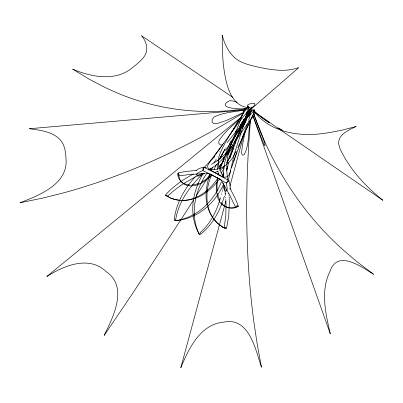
<?xml version="1.0" encoding="UTF-8"?>
<svg xmlns="http://www.w3.org/2000/svg" width="403" height="403" viewBox="0 0 403 403"><rect width="100%" height="100%" fill="white"/><g stroke="black" fill="none" stroke-linecap="round" stroke-linejoin="round"><path stroke-width="0.6" d="M206.084 191.717L206.084 198.336L206.976 204.578M206.094 191.566L207.354 183.033L209.993 173.894M250.52 119.671C245.22 184.393 244.938 249.709 252.877 314.229A225.07 73.981 77.2 0 0 254.076 323.387L257.25 344.419L261.497 367.244C255.734 350.328 249.261 316.501 223.801 322.148C200.336 324.052 188.589 348.862 180.786 367.798L225.887 201.032M250.364 120.22C248.006 131.363 249.659 144.214 244.243 154.556C242.853 156.188 241.256 154.042 241.659 152.505A15.853 8.09 -60.3 0 1 241.659 151.825L242.541 144.521L245.311 131.192M217.333 180.756L216.975 186.176L217.257 191.279M223.282 177.073L223.867 173.915M217.544 179.189L217.756 177.864M248.258 114.371L249.044 112.417L247.467 115.293L247.059 117.837M247.916 106.976C247.996 104.548 249.89 109.964 248.591 111.077M247.85 107.354L246.681 113.258M223.861 184.065L223.705 184.796M228.289 180.539L233.977 155.271L244.022 123.383M217.549 177.924L216.497 185.264L216.592 191.959L217.827 198.1L220.038 202.593L223.625 205.883L228.34 207.752L232.118 207.898L238.495 206.301L236.264 207.459L233.846 208.074L231.126 208.15L228.345 207.671M230.194 189.234L230.184 185.38L228.864 180.479L226.36 182.962L227.247 188.392L226.929 190.266L226.123 191.239L225.055 190.861L224.093 189.143L222.965 182.786M218.366 174.756L218.633 173.567L218.31 174.716M226.677 170.59L228.637 162.666M223.081 187.642L223.151 187.335M246.636 113.455L246.455 114.24M222.869 188.569L222.94 188.256M246.409 114.437L246.173 115.429M222.572 189.828L222.456 190.307M246.122 115.626L245.825 116.815M222.3 190.951L222.179 191.44M221.715 193.249L221.801 192.916M245.598 117.711L245.387 118.507M221.363 194.594L221.454 194.256M229.917 186.131L243.921 134.35M244.072 133.786L244.49 132.244M242.007 122.754L242.132 122.305M241.82 123.429L245.226 117.978M250.883 111.485L251.497 110.629L254.817 109.923L248.465 116.341L244.737 120.895M246.606 109.294L244.994 108.452L231.503 143.196L228.818 151.402L227.448 157.845L226.803 164.439L226.849 171.487L227.584 180.363M225.206 193.299L225.06 193.808M249.92 115.868L252.107 106.835L249.528 112.12M249.855 116.099L249.422 117.585M220.512 197.672L220.048 199.233M240.999 126.325L240.803 126.985M240.772 127.096L237.891 136.426M249.356 117.812L248.696 119.973M219.957 168.615L224.133 156.953M238.556 129.595C231.065 144.35 222.249 159.966 223.766 177.154M224.411 196.039C220.124 210.683 212.522 224.834 200.377 234.42L199.964 232.909C209.857 224.154 216.275 212.144 219.942 199.581M229.811 158.56L236.632 139.302L246.646 115.737M218.406 162.434L217.62 165.865L217.459 169.069M218.471 162.208L218.617 161.764M248.409 120.88L248.193 121.555M227.357 169.018L227.483 168.62M231.524 167.965L234.732 158.218M234.763 158.127L234.999 157.412M235.151 156.958L235.423 156.147M235.815 154.974L235.543 155.79M235.967 154.525L236.087 154.163M236.359 153.347L236.511 152.893M236.752 152.168L236.904 151.714M247.422 123.917L233.649 161.381M227.161 162.611L235.574 140.476M220.27 168.303L225.725 154.994M230.627 170.59C229.564 177.013 224.662 179.416 219.403 174.998M254.817 109.923L252.061 116.81M249.845 121.066L249.659 121.54M211.756 174.711C203.671 192.035 204.754 216.925 223.066 227.267M211.494 169.92L212.532 167.431M232.521 164.238L232.319 164.721M249.497 121.933L249.24 122.562M224.27 156.616L224.451 156.168M242.41 128.537L249.301 112.633M223.368 177.124L223.887 175.864M227.755 166.525L226.688 169.099M235.745 140.058L235.967 139.529M236.098 139.211L242.742 123.928M247.8 113.036L247.145 114.583M225.101 154.606L229.458 144.521M248.177 114.558L248.062 114.84M249.014 123.111L248.847 123.504M219.524 159.376L224.894 149.196M246.681 115.051L246.424 115.656M247.623 126.421L247.981 125.565M248.344 124.698L248.047 125.409M248.444 124.462L248.681 123.902M241.387 116.648L241.593 116.165M243.457 125.58L247.346 116.527M247.296 127.197L246.384 129.272M241.75 115.807L244.812 108.85L245.895 109.394M246.339 115.857L246.122 116.361M221.348 181.97L221.182 182.358M251.956 117.051L251.593 117.888M247.059 114.779L246.893 115.162M245.286 117.888L246.037 116.558M240.405 133.831L252.888 116.069M240.798 132.93L241.034 132.386M221.071 182.614C213.378 202.069 195.999 218.23 174.736 220.683C181.395 220.355 187.949 218.542 193.944 215.655M230.723 141.644L230.869 141.312M229.509 144.41L229.655 144.078M251.336 118.482L251.492 118.129M245.422 117.963L240.813 125.116M233.387 148.873L233.528 148.556M245.2 118.467L243.664 121.897M232.727 150.374L232.486 150.908M233.01 149.73L233.151 149.407M251.23 118.719L250.913 119.429M232.345 151.231L229.498 157.487M247.251 112.281L246.953 113.011M242.787 123.827L243.614 121.998M250.177 121.066L246.026 129.867M245.961 130.214L237.911 147.478M247.205 112.382L246.913 113.011M225.876 154.666L226.128 154.122M214.038 169.441L216.613 164.217M226.486 153.362L234.697 136.849M246.031 114.996L246.157 114.724M227.937 160.762L227.781 161.089M245.971 129.983L245.634 130.668M230.551 156.062L230.274 156.621M242.616 136.783L242.394 137.237M242.782 136.446L243.004 135.992M243.226 135.544L243.392 135.207M243.614 134.758L243.78 134.421M245.578 130.784L244.001 133.967M227.453 161.744L226.682 163.094M239.578 119.192C232.672 130.663 224.819 141.76 219.786 154.228C216.421 162.107 219.449 170.736 223.791 177.557M230.194 156.782L229.997 157.175M215.806 160.424L216.149 159.734M223.479 184.74C217.187 197.697 207.303 209.303 194.125 215.565M236.103 151.155L235.941 151.473M243.765 119.464L243.608 119.772M243.86 119.374L242.823 121.293M249.155 115.102L248.878 115.711M243.19 120.583L243.347 120.275M249.376 114.669L249.24 114.926M249.402 114.689L249.245 114.996M229.68 157.805L227.332 162.051M234.753 136.743L236.591 133.191M251.497 110.629L250.842 111.888M235.7 151.936L235.302 152.712M239.175 128.401L239.306 128.144M238.778 129.167L238.908 128.91M250.465 112.618L250.681 112.205M239.84 127.116L239.976 126.859M242.616 121.696L240.465 125.912M242.546 121.923L242.727 121.575M237.024 132.36L236.752 132.879M240.243 126.341L240.379 126.084M242.299 122.305L240.808 125.152M235.216 152.863C231.221 162.218 222.738 169.985 212.013 169.557M243.508 125.57L246.283 120.442M242.425 127.514L242.606 127.172M242.792 126.829L245.226 122.351M240.994 130.139L234.067 142.466M202.674 174.287C195.772 186.599 191.375 200.84 193.138 215.061M239.367 133.217L239.589 132.804M238.798 134.244L236.052 139.186M238.914 134.038L239.196 133.524M247.905 111.787L249.049 109.727L247.785 106.573L247.628 106.79M224.275 167.824L224.028 168.268M235.941 139.393L228.299 152.692M246.384 114.512L246.047 115.112M219.842 158.258L224.637 150.092M223.776 168.711L223.458 169.27M222.879 170.273L222.683 170.605M231.115 133.277L230.929 133.595M231.614 132.426L232.738 130.512M232.798 130.406L233.931 128.481M233.992 128.376L235.13 126.446M235.196 126.341L236.344 124.406M222.552 170.832L222.154 171.497M236.405 124.3L247.16 107.44M248.913 115.868L249.689 114.638M222.023 171.723L221.816 172.056M224.698 149.987L225.378 148.868M248.963 115.832L249.583 114.764M221.685 172.277L221.202 173.063M225.876 148.057L226.123 147.649M212.31 163.87C219.882 159.523 226.622 153.619 231.66 146.485M245.487 117.545L247.91 113.641L246.042 116.341M244.379 121.887L235.125 136.471L225.594 150.485M244.435 121.792L246.832 117.963M206.986 173.109C194.735 190.886 189.465 214.834 199.535 234.828C196.06 228.854 193.969 222.113 193.158 215.262M240.888 124.945L241.452 124.038M254.434 113.908L254.58 113.681L253.527 113.077M220.265 157.905L222.743 153.966M254.238 114.17L253.754 114.86M246.042 116.684L251.84 107.102L245.89 113.565L239.145 121.948L215.066 154.989M230.773 147.916L230.471 148.385M209.923 174.303L196.009 196.196M236.878 130.27L235.765 132.013M245.981 117.072L245.649 117.595M246.888 117.872L247.241 117.318M253.28 115.737L250.898 119.434M235.554 132.34L235.292 132.753M246.037 116.986L249.044 112.417M193.601 199.969L181.254 219.212M233.669 145.72L233.931 145.312M233.539 145.921L227.922 154.621M235.236 143.282L235.493 142.879M180.942 219.695L134.678 290.311A225.07 12.861 -55.7 0 1 129.428 298.165L104.181 335.412C113.031 317.196 128.622 287.082 106.301 271.758C89.239 255.099 63.941 265.562 46.849 276.498L240.969 117.369M247.417 117.046L248.072 116.039M235.755 142.471L235.951 142.163M224.38 159.014L224.189 159.321M250.827 119.545L250.465 120.094M223.841 172.887L222.275 175.224M223.922 159.724L223.66 160.127M239.624 119.117L240.369 117.998M241.946 123.076L239.619 126.577M229.614 149.72L229.045 150.571M250.031 120.754L250.318 120.316M248.193 115.857L248.429 115.495M223.393 160.53L223.061 161.029M209.343 169.462L209.646 169.008M227.524 155.226L227.72 154.923M240.571 133.574L235.77 140.763M249.684 113.223L238.727 130.355L229.317 143.967M228.944 150.727C223.972 158.384 217.358 165.013 209.369 169.507M240.465 117.857L240.793 117.379M249.805 113.052L250.041 112.699M222.385 162.031L222.184 162.328M236.752 130.768L236.198 131.574M236.999 130.416L237.186 130.149M240.979 117.102L241.221 116.764M213.081 157.83L213.378 157.402M235.579 132.466L235.332 132.824M221.499 163.326L220.592 164.61M217.988 177.965C208.638 192.558 190.891 204.724 173.023 198.971M214.26 156.137L214.628 155.613M213.968 156.555L214.189 156.238M241.266 116.694L241.599 116.225M213.827 162.923L214.92 161.376M214.774 155.407L214.995 155.095M214.99 161.271L215.207 160.968M215.786 160.157L216.073 159.754M223.7 160.797L222.99 161.779M233.005 144.742L232.677 145.196M220.451 164.807L219.811 165.688M232.46 145.498L232.239 145.795M222.562 162.369L221.841 163.341M219.665 165.88L219.378 166.273M242.178 115.429L242.425 115.097M232.128 145.946L231.906 146.249M219.232 166.464L218.648 167.24M223.594 143.659L223.892 143.267M221.554 163.729L221.111 164.303M219.721 178.766C213.308 187.304 205.051 194.941 194.81 198.493M222.345 145.307L222.642 144.914M221.464 146.47L221.111 146.929M220.643 147.543L219.882 148.536M220.814 147.317L221.051 147.009M219.418 149.14L210.104 161.235L207.711 165.603L207.681 167.2L208.532 168.64L213.56 171.88M219.595 148.914L219.826 148.611M220.819 164.691L220.522 165.074M220.587 157.246L220.386 157.508M220.25 157.684L219.978 158.031M220.37 165.265L220.073 165.648M217.837 168.293L217.232 169.053M235.518 134.733L235.8 134.38M235.936 134.204L242.022 126.733M224.718 165.88L222.35 168.449L219.821 170.363M219.695 166.122L218.622 167.436M227.141 142.637L244.873 120.401M218.119 160.344L217.912 160.596M217.842 160.681L217.565 161.014M217.847 168.368L217.293 169.013M243.211 125.328L243.734 124.713M244.037 124.361L244.414 123.917M195.254 176.726C184.393 188.79 175.94 203.696 174.177 220.058L175.708 219.61C178.615 201.359 190.176 186.04 203.142 173.492M219.937 151.13L219.711 151.382M214.87 156.576L204.024 167.482M212.185 174.791C205.706 181.375 196.457 187.974 186.745 185.325C182.811 184.166 179.547 180.74 179.008 176.615C176.791 169.003 177.698 176.972 179.058 178.821C180.01 180.569 181.441 182.03 183.133 183.073M202.855 168.661L203.706 167.804M210.87 168.247L210.578 168.519M246.042 116.623L247.467 115.293M195.949 170.676C198.024 168.817 200.749 167.9 203.394 167.2C204.704 172.101 198.256 170.943 196.528 174.474C196.427 178.05 202.654 174.695 204.331 173.507M210.437 168.656L209.348 169.648M211.847 174.695L211.404 175.109M240.415 118.275C233.317 125.116 225.222 131.297 219.7 139.584A15.853 12.362 -4 0 0 219.353 140.229C217.419 142.526 219.882 146.4 222.698 144.662M210.96 175.512L210.598 175.834M210.507 175.915L210.144 176.227M210.054 176.307L205.696 179.662L201.248 182.282M242.747 113.223C189.244 146.047 131.977 173.255 71.548 190.624A225.07 90.015 -6.7 0 1 62.848 193.037L42.612 198.115L20.15 202.734C39.227 195.289 68.772 183.914 65.956 158.228C65.765 153.296 65.13 148.244 62.893 143.785C56.596 131.962 41.187 130.33 29.374 128.723L244.948 109.918M212.094 163.996L211.444 164.379M193.45 173.92C183.234 179.501 173.446 186.156 165.568 194.795L167.734 196.221C177.451 186.362 189.758 179.683 202.009 173.522M206.527 167.079L204.87 167.945M203.681 168.56L202.875 168.978M243.246 112.608L226.023 120.653L216.854 123.585L213.681 123.55L212.144 122.185L212.099 119.505L213.978 117.208A15.853 11.954 70.8 0 1 214.542 116.835C223.982 112.175 234.919 111.868 245.1 109.989M218.235 171.215L214.205 172.56M199.364 183.148L195.636 184.403L191.999 185.007M194.513 198.593L188.327 200.09L181.919 200.452M246.727 108.543C200.971 115.852 153.175 109.535 111.021 90.242A225.07 99.385 50.3 0 1 104.473 87.174L89.335 79.295L72.686 69.125C91.476 77.235 116.351 81.945 133.141 67.049C136.894 64.188 140.602 61.165 143.503 57.412C149.13 51.095 146.793 41.549 141.518 35.751L232.843 97.395M208.93 173.33L207.706 173.431M211.771 169.577L211.399 169.603M211.152 169.623L210.517 169.668M207.454 173.446L206.815 173.492M196.931 170.373L187.017 171.315L178.262 172.781L179.486 175.834L190.488 174.413L205.359 173.577M208.532 169.789L208.804 169.774M246.727 108.472C244.011 109.666 214.144 108.709 229.574 100.775A15.853 7.178 -56.5 0 1 230.068 100.71L233.08 100.972L237.181 102.297M189.591 185.037L186.408 184.509L183.541 183.315M180.146 200.346L174.887 199.49M220.653 179.295L219.993 179.128M175.063 199.495L171.048 198.266M173.048 198.921L170.751 198.145M219.826 179.073L203.031 170.665L203.691 167.195L219.232 174.862M227.504 207.414L226.672 207.102M170.927 198.15L165.537 195.284L170.454 198.024M226.315 206.941L223.378 205.087L221.071 202.477M282.1 130.018L277.879 127.988L281.244 129.615M213.751 171.94L228.763 180.569L226.249 183.048L210.648 174.308M222.97 227.262L226.295 228.833L222.829 227.181M247.422 107.389L248.752 108.13L247.482 107.274M222.924 227.186L217.791 223.428L213.399 218.597M210.593 174.272L210.079 173.91M278.947 128.864L252.983 111.016L256.661 113.57M280.548 129.962L382.85 200.276C368.01 188.327 354.454 174.434 344.862 157.865C342.555 153.896 340.112 149.881 338.999 145.382C336.465 135.171 348.802 129.826 356.156 126.507L341.437 130.325L329.085 132.642A225.07 57.1 -32.3 0 1 324.002 133.353C298.568 137.116 268.378 132.164 252.812 109.576C257.588 114.15 264.141 120.245 269.768 122.895A15.853 0.519 31.7 0 0 269.632 122.779L258.298 114.709M213.106 218.199L209.62 212.331L207.308 205.973M229.871 188.07L234.571 197.072L238.269 205.626L235.05 206.25L230.083 195.843L220.829 179.536M219.826 200.346L218.502 197.042L217.56 193.249M253.361 112.986L263.466 139.131L264.811 143.559L264.937 145.81L264.096 144.793A15.853 2.358 76.5 0 1 263.874 144.345L252.872 115.585M218.814 175.149L217.64 170.887M253.336 112.971C270.519 162.495 298.875 208.366 337.125 244.384A225.07 105.112 21.5 0 0 342.923 249.734L356.967 261.749L373.621 274.287C361.36 266.882 337.477 249.059 329.961 271.466C320.214 290.966 325.705 313.836 330.309 333.87L252.832 115.53M224.471 185.521L225.489 195.384M228.869 193.279L228.899 193.642M225.65 197.349L225.695 197.893M225.801 199.364L225.821 199.737M229.04 195.667L229.065 196.039M225.846 200.115L225.871 200.487M229.121 196.981L229.151 197.551M225.892 200.865L225.932 201.626M229.171 197.933L229.201 198.508M225.952 202.009L226.023 203.752M229.216 198.891L229.247 199.666M229.262 200.059L229.322 202.628M226.038 204.145L225.786 215.872L224.264 226.919L226.627 227.947L228.733 215.978L229.327 203.031M222.229 35.202L222.325 49.126L222.965 60.294A225.07 33.907 -78.6 0 0 223.373 64.752C225.479 80.776 229.206 107.153 250.208 107.797C242.994 104.971 251.628 103.052 254.404 103.309A15.853 1.627 -13.6 0 1 254.585 103.359C256.106 105.092 252.197 107.309 251.507 108.689L298.83 67.593C285.324 72.459 270.861 69.825 257.27 66.888C252.071 65.709 246.838 64.455 241.956 62.253C230.99 57.659 225.035 46.169 222.229 35.202"/></g></svg>
